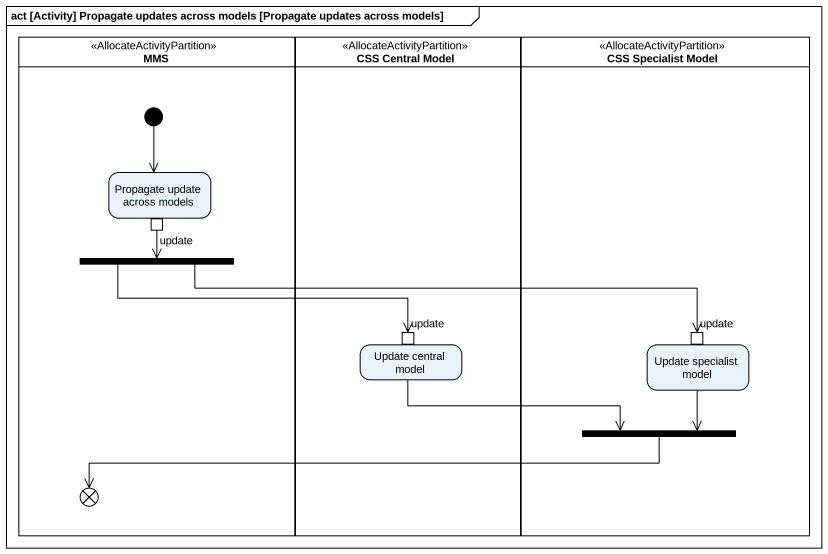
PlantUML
@startuml
mainframe act [Activity] Propagate updates across models [Propagate updates across models]
hide empty description
state MMS <<AllocateActivityPartition>> {
  state "Propagate update across models" as Propagate_update_across {
    state update <<outputPin>>
  }
  state fork1 <<fork>>
  state flowfinal1 <<end>>
  [*] --> Propagate_update_across
}
state "CSS Central Model" as CSS_Central_Model <<AllocateActivityPartition>> {
  state "Update central model" as Update_central_model {
    state "update" as update_2 <<inputPin>>
  }
}
state "CSS Specialist Model" as CSS_Specialist_Model <<AllocateActivityPartition>> {
  state "Update specialist model" as Update_specialist_model {
    state "update" as update_3 <<inputPin>>
  }
  state fork2 <<join>>
}
update --> fork1
fork1 -right-> update_2
fork1 -right-> update_3
Update_central_model -right-> fork2
Update_specialist_model --> fork2
fork2 -left-> flowfinal1
@enduml
